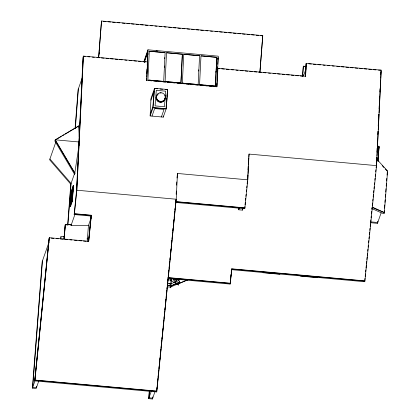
<?xml version="1.0" encoding="UTF-8"?>
<svg xmlns="http://www.w3.org/2000/svg" width="420" height="420" viewBox="0 0 420 420"><rect width="100%" height="100%" fill="white"/><g stroke="black" fill="none" stroke-linecap="round" stroke-linejoin="round"><path stroke-width="0.63" d="M76.745 190.444L83.286 56.49L85.249 56.48M88.636 241.526L91.255 215.465L74.387 213.916L76.823 190.218L83.375 56.096L147.599 61.919L146.627 80.404L146.722 78.467M147.273 61.819L147.782 51.387L144.438 60.947L144.338 62.207M146.475 80.283L146.57 78.325M146.79 73.763L147.016 69.195M147.205 65.284L147.961 49.807L218.279 56.18L216.793 86.657M146.785 77.175L147.525 62.123M147.977 54.674L148.04 53.366M149.31 51.177L147.877 79.999L163.695 81.433L165.128 52.61L149.278 51.261L165.128 52.61M150.14 115.93L150.99 98.501L154.555 88.316L167.685 89.502L166.199 108.743L163.265 117.122L150.14 115.93L153.074 107.557L166.199 108.743M164.309 67.316L164.372 66.008M164.724 58.826L164.787 57.519M163.265 117.122L163.317 116.014M166.367 81.674L165.102 81.559L166.535 52.742L182.359 54.175L180.925 82.992L182.359 54.175M176.179 194.271L176.337 191.021M176.621 185.167L176.783 181.918M91.334 215.24L91.046 216.064L74.172 214.536L74.461 213.712L91.334 215.24L88.715 241.3L49.334 237.731L49.024 238.628L34.729 380.887L156.613 391.933L176.206 199.227L177.466 173.465L247.779 179.839L244.886 208.078L175.576 201.794M184.863 83.349L182.333 83.123L183.766 54.301L199.584 55.734L198.151 84.556L186.128 83.465M198.734 71.09L198.797 69.783M203.353 85.024L199.558 84.683L200.991 55.86L216.815 57.299L215.381 86.116L204.619 85.139M215.381 86.116L216.783 57.383L200.991 55.86M216.741 86.798L216.899 83.538M217.061 80.278L217.277 74.66M217.497 70.151L217.655 66.885M217.781 64.276L218.101 57.761L217.681 58.952M167.916 277.798L230.297 283.453L231.74 269.057L364.88 281.106L376.551 165.638L381.213 70.166L306.206 63.373L305.576 76.235L217.917 68.292L216.946 86.777L146.706 80.183M247.595 178.133L247.753 174.883M248.01 169.685L248.168 166.43M248.42 161.233L248.645 157.983M247.706 180.065L247.958 174.867M248.021 173.565L248.367 166.42M248.435 165.123L248.782 157.978M248.845 156.681L249.039 154.077L376.551 165.638M247.779 179.839L249.039 154.077M305.293 76.508L306.206 63.373M376.525 160.645L376.682 157.374M376.94 152.145L377.129 148.223M377.386 142.994L377.512 140.375M377.8 134.495L377.958 131.224M378.215 125.995L378.373 122.724M378.63 117.495L378.788 114.224M379.045 108.995L379.207 105.725M379.459 100.495L379.654 96.574M379.874 91.996L380.037 88.725M380.32 82.84L380.452 80.225M380.741 74.345L380.867 71.726M376.535 164.551L376.887 157.374M376.95 156.067L378.157 131.266M378.226 129.959L378.572 122.777M378.641 121.475L378.987 114.293M379.05 112.985L379.402 105.808M379.465 104.501L380.678 79.695M380.741 78.393L381.092 71.211M170.909 279.41L170.746 287.863L171.628 278.492M38.829 380.846L36.162 388.463L32.408 388.122L42.168 261.681L49.019 242.12M42.457 260.857L32.702 387.298L36.451 387.639L36.551 386.342M60.606 239.048L60.806 236.439L64.46 236.77M63.945 239.111L65.284 224.679L71.09 224.674L71.017 225.587L88.436 225.566L91.423 217.046M64.108 239.143L65.21 224.884L71.09 224.674M64.181 238.938L65.284 224.679M67.646 225.094L70.802 184.233L74.702 173.093M75.101 128.489L78.099 89.639L82 78.498M67.888 224.921L71.09 183.409L49.928 158.965M75.343 128.31L78.388 88.814M70.098 206.64L71.3 191.063L73.18 185.703L73.532 185.734L72.329 201.311L70.45 206.672L70.098 206.64L71.978 201.28L73.18 185.703M71.3 192.486L70.382 204.398L71.972 199.857L72.891 187.945L71.3 192.486L71.652 192.518L73.043 188.548M70.45 206.672L70.549 205.375M71.001 199.532L71.201 196.938M70.786 203.8L71.652 192.518M70.859 203.222L71.657 192.869L73.174 188.538L72.324 199.537L71.022 203.249M71.767 201.164L72.361 192.938L72.791 191.698M72.266 199.274L72.466 196.707M74.172 214.536L76.508 191.111L83.029 57.655L83.375 56.096M98.621 57.65L101.504 21L262.762 35.616L259.901 72.713M98.689 57.446L101.504 21M99.251 54.096L99.351 52.794M100.511 37.784L100.611 36.477M87.134 239.29L87.234 238.009M87.197 241.605L88.436 225.566M144.154 61.693L144.254 60.396L147.961 49.807M144.175 62.134L144.328 60.191M144.69 62.239L144.79 60.979L148.134 51.419M154.555 88.316L153.001 107.761L166.126 108.953L167.685 89.502M165.165 97.655L164.467 106.743L155.09 105.892L156.292 90.316L165.664 91.166L165.265 96.359M166.1 107.09L166.299 104.491M166.551 101.246L166.751 98.653M166.95 96.054L167.15 93.461M155.085 391.382L152.418 399L148.669 398.659L149.216 391.545M149.457 391.367L148.958 397.834L152.707 398.176L152.806 396.874M152.418 399L152.518 397.698M156.613 391.933L156.671 391.199M217.571 69.851L217.917 68.292M217.828 68.68L219.791 68.675M168.347 278.476L230.081 284.067L230.134 283.337M176.006 202.477L244.671 208.698L244.86 206.666M259.88 72.266L262.762 35.616M302.516 76.44L303.303 66.26L305.975 66.287M302.589 76.235L303.371 66.05M302.941 75.579L303.041 74.288M306.133 63.578L305.576 76.235M377.774 160.755L378.021 157.573M378.215 155.022L378.409 152.476M378.609 149.929L379.092 146.554L377.302 145.751M377.942 160.776L379.024 146.764L378.536 146.716M377.963 161.207L379.092 146.554M370.398 222.695L377.459 223.335L377.559 222.033M377.848 221.209L377.748 222.511L370.687 221.87M371.684 208.472L382.158 213.192L384.101 213.371L384.3 210.777M384.5 208.184L384.752 204.939M384.951 202.346L385.151 199.752M385.35 197.159L385.55 194.57M385.749 191.977L386.001 188.732M386.201 186.139L386.4 183.545M386.6 180.952L386.799 178.358M387.051 175.119L387.251 172.526M376.598 158.965L387.592 171.05L384.316 212.751L372.073 207.401M49.261 237.956L34.944 380.268L156.828 391.314L176.127 199.447M34.729 380.887L49.334 237.731M88.468 241.553L91.04 215.969M177.004 178.017L177.466 173.465M156.865 389.24L157.064 387.287M157.259 385.329L157.521 382.72M157.721 380.767L157.915 378.808M158.114 376.85L158.377 374.241M158.571 372.288L158.771 370.33M158.965 368.372L159.227 365.768M159.359 364.46L159.621 361.851M159.815 359.898L160.015 357.94M160.209 355.981L160.472 353.372M160.671 351.419L160.865 349.461M161.065 347.503L161.259 345.55M161.459 343.592L161.721 340.982M161.915 339.029L162.115 337.071M162.309 335.113L162.509 333.16M162.771 330.55L162.965 328.592M163.165 326.639L163.359 324.681M163.559 322.723L163.821 320.114M164.015 318.161L164.215 316.202M164.409 314.244L164.672 311.635M164.871 309.682L165.065 307.724M165.265 305.77L165.527 303.161M165.659 301.854L165.921 299.245M166.115 297.292L166.315 295.334M166.509 293.375L166.772 290.766M166.971 288.813L167.165 286.855M167.365 284.902L167.559 282.944M167.822 280.334L168.021 278.376M168.215 276.423L168.415 274.465M168.609 272.506L168.809 270.554M169.071 267.944L169.265 265.986M169.465 264.033L169.659 262.075M169.922 259.466L170.121 257.507M170.315 255.554L170.515 253.596M170.709 251.638L170.972 249.034M171.171 247.076L171.365 245.117M171.565 243.164L171.827 240.555M172.022 238.597L172.216 236.639M172.415 234.685L172.609 232.727M172.809 230.769L173.072 228.165M173.266 226.207L173.465 224.249M173.659 222.296L173.922 219.686M174.122 217.728L174.316 215.77M174.515 213.817L174.709 211.859M174.909 209.9L175.103 207.947M175.366 205.338L175.565 203.38M175.76 201.427L175.891 200.12M230.386 280.828L230.575 278.948M230.764 277.069L231.016 274.565M231.205 272.685L231.394 270.806M230.081 284.067L231.819 268.837L364.954 280.901L364.665 281.726L231.53 269.661L231.819 268.837M243.038 208.457L242.456 210.126L238.707 209.785L238.886 207.979M242.456 210.126L242.587 208.819M245.054 204.724L245.317 202.13M245.511 200.183L245.705 198.24M245.905 196.292L246.099 194.35M246.362 191.756L246.556 189.809M246.75 187.866L246.944 185.918M247.144 183.976L247.401 181.382M364.786 280.345L364.98 278.392M365.18 276.439L365.437 273.84M365.636 271.887L365.831 269.939M366.03 267.986L366.293 265.382M366.419 264.086L366.681 261.482M366.881 259.529L367.143 256.93M367.269 255.628L367.469 253.68M367.731 251.076L367.925 249.123M368.12 247.175L368.319 245.222M368.582 242.624L368.776 240.671M368.97 238.718L369.169 236.77M369.364 234.817L369.626 232.218M369.826 230.265L370.02 228.312M370.214 226.364L370.477 223.76M370.676 221.807L370.87 219.859M371.065 217.907L371.264 215.959M371.459 214.006L371.721 211.402M371.915 209.454L372.115 207.501M372.309 205.553L372.572 202.949M372.766 200.996L372.965 199.048M373.159 197.096L373.422 194.497M373.616 192.544L373.816 190.591M374.01 188.643L374.209 186.69M374.404 184.737L374.598 182.789M374.861 180.185L375.06 178.238M375.254 176.284L375.449 174.332M375.711 171.733L375.911 169.78M376.105 167.832L376.236 166.53M79.212 136.862L78.661 125.895L55.256 139.828L54.852 140.999L74.603 174.389L74.765 173.25M74.603 174.389L78.745 147.121M78.928 145.845L79.202 143.934M55.771 142.275L49.639 159.789L70.802 184.233M78.251 127.061L78.661 125.895M71.862 190.502L73.532 185.734M72.965 191.746L72.361 193.468L72.713 193.499M71.531 202.157L72.324 199.889L71.972 199.857M61.021 237.557L61.168 237.148M71.017 225.587L74.975 214.284M32.408 388.122L35.081 380.504M147.31 62.743L147.599 61.919M166.535 52.742L182.327 54.259M150.911 100.16L154.124 90.972L152.922 106.549L150.218 114.272M152.014 116.099L154.66 108.549L164.036 109.4L161.39 116.949M165.102 81.559L180.952 82.908M183.766 54.301L199.584 55.734M182.333 83.123L198.151 84.556M199.558 84.683L215.408 86.032M215.728 72.188L216.027 71.327M168.809 283.81L170.704 283.873L167.606 283.594M167.244 286.86L170.305 287.138L170.688 286.036M167.244 285.616L170.966 285.957L179.655 282.088L178.3 279.116M176.379 279.394L177.135 281.227L176.342 279.5M178.385 283.705L178.6 283.085L178.721 283.715L187.666 279.914M170.966 285.957L179.655 282.088M148.669 398.659L151.337 391.041M238.707 209.785L239.29 208.115M244.671 208.698L244.96 207.874L175.649 201.59M303.455 76.13L306.007 68.849M381.213 70.166L378.53 70.14M387.592 171.05L387.051 170.956L385.287 169.019M377.459 223.335L381.145 212.803M384.101 213.371L384.389 212.541L372.183 207.039M156.371 96.39L156.896 95.382M158.24 94.033L156.97 95.172L156.135 97.508A4.489 4.363 19.3 0 0 160.256 102.27A4.489 4.363 19.3 0 0 165.055 98.317M61.288 136.474L55.157 140.123L74.907 173.518M62.402 135.807L64.071 134.815M65.184 134.148L78.561 126.184M176.72 279.074L176.416 279.221L179.708 279.08M170.667 283.978L177.172 281.127M170.305 287.138L187.325 279.904M179.251 279.316L172.935 279.909M168.116 279.877L171.087 279.972M103.388 21.383L106.003 21.62M107.961 21.798L110.57 22.034M112.529 22.213L115.143 22.449M117.101 22.628L119.711 22.864M122.325 23.1L124.934 23.336M126.892 23.515L129.507 23.751M131.465 23.93L134.075 24.166M136.033 24.344L138.647 24.581M140.606 24.759L143.215 24.995M145.173 25.168L147.787 25.41M150.397 25.646L152.355 25.82M154.97 26.061L156.928 26.234M159.537 26.471L161.495 26.649M164.11 26.885L166.068 27.064M168.677 27.3L171.286 27.536M173.25 27.715L175.859 27.951M177.817 28.13L180.427 28.366M182.39 28.544L185 28.78M186.958 28.959L189.567 29.195M191.531 29.374L194.14 29.61M196.098 29.789L198.713 30.025M200.671 30.198L203.28 30.439M205.889 30.676L207.853 30.849M210.462 31.091L212.42 31.264M215.03 31.5L217.644 31.742M219.602 31.915L222.212 32.151M224.17 32.33L226.784 32.566M228.743 32.744L231.352 32.98M233.31 33.159L235.924 33.395M237.883 33.574L240.492 33.81M242.456 33.989L245.065 34.225M247.023 34.403L249.632 34.64M251.596 34.818L254.205 35.054M256.163 35.233L258.772 35.469M260.736 35.642L262.694 35.821M308.742 63.819L311.351 64.055M313.304 64.234L315.913 64.47M317.872 64.643L320.481 64.88M323.09 65.116L325.048 65.294M327.658 65.531L329.611 65.709M332.22 65.945L334.178 66.124M336.788 66.36L339.397 66.596M341.355 66.77L343.959 67.006M345.917 67.184L348.526 67.42M350.485 67.599L353.094 67.835M355.047 68.014L357.656 68.25M359.615 68.423L362.224 68.66M364.182 68.838L366.791 69.074M368.744 69.253L371.354 69.489M373.312 69.668L375.921 69.904M156.156 50.941L157.416 51.056M304.6 66.376L305.902 66.496M217.686 59.021L218.038 59.057M144.438 60.947L144.79 60.979M87.843 56.716L89.791 56.894M92.384 57.13L94.332 57.304M96.925 57.54L99.519 57.776M101.467 57.95L104.06 58.186M106.008 58.364L108.602 58.601M110.549 58.774L113.143 59.01M115.091 59.188L117.684 59.42M119.632 59.598L122.225 59.834M124.819 60.065L126.767 60.244M129.36 60.48L131.954 60.716M133.901 60.89L136.495 61.126M138.442 61.304L141.036 61.535M142.984 61.714L145.577 61.95M221.739 68.854L224.338 69.085M226.286 69.263L228.884 69.499M231.478 69.736L233.425 69.909M236.024 70.145L237.972 70.324M240.571 70.56L243.17 70.796M245.117 70.97L247.711 71.206M249.659 71.384L252.257 71.62M254.205 71.794L256.804 72.03M258.752 72.209L261.35 72.439M263.298 72.618L265.897 72.854M268.49 73.091L270.438 73.264M273.037 73.5L275.635 73.736M277.583 73.915L280.182 74.151M282.13 74.324L284.729 74.561M286.676 74.739L289.27 74.97M291.218 75.148L293.816 75.385M295.764 75.563L298.363 75.794M300.31 75.973L302.909 76.209M149.142 80.115L161.8 81.26M167.633 81.79L180.29 82.934M216.353 86.368L216.704 86.399M149.237 80.624L151.841 80.861M153.793 81.039L156.398 81.275M158.351 81.448L160.96 81.685M162.913 81.863L165.517 82.1M167.47 82.278L170.074 82.514M172.678 82.751L174.631 82.924M177.235 83.16L179.839 83.396M181.792 83.575L184.396 83.811M186.349 83.989L188.953 84.226M190.906 84.399L193.51 84.635M195.463 84.814L198.067 85.05M200.025 85.229L202.629 85.465M204.582 85.643L207.186 85.874M209.139 86.053L211.743 86.289M213.696 86.468L216.3 86.704M155.736 88.636L157.61 88.804M160.109 89.03L162.608 89.255M165.113 89.486L166.987 89.654M79.475 142.023L55.256 139.828L75.012 173.224M76.823 190.218L176.206 199.227M71.3 191.063L71.652 191.095M71.657 192.869L72.361 192.938M71.978 201.28L72.329 201.311M63.173 236.864L64.391 236.975M51.193 238.13L53.776 238.366M56.359 238.597L58.296 238.775M60.879 239.006L62.816 239.185M65.399 239.416L67.331 239.594M69.914 239.825L71.852 240.004M74.434 240.235L77.017 240.471M78.955 240.644L81.538 240.881M83.47 241.054L86.053 241.29M263.03 272.722L279.904 274.255M300.531 276.124L317.405 277.651M167.99 277.589L230.37 283.243M167.317 285.411L171.04 285.747M35.018 380.063L156.902 391.109M170.489 279.962C171.449 281.09 185.32 289.223 174.988 282.434L176.101 282.739L174.41 281.584L175.723 281.636L175.135 281.216L175.534 281.101L175.334 280.597L173.355 279.946L173.271 278.733M376.919 159.81L378.242 161.264M382.205 165.627L383.969 167.564M178.227 279.326L179.587 282.293M178.532 283.29L178.721 283.715M165.128 98.107A4.489 4.363 19.3 0 1 160.33 102.065A4.489 4.363 19.3 0 1 156.203 97.298M165.27 97.697A4.489 4.363 19.3 0 1 158.791 101.168A4.489 4.363 19.3 0 1 157.894 93.923M159.983 92.978A4.489 4.363 19.3 0 1 161.149 92.93M164.845 95.461A4.489 4.363 19.3 0 1 165.207 96.553M161.033 101.929A3.539 3.439 19.3 0 1 160.115 101.966M157.49 99.881A4.489 4.363 19.3 0 0 165.107 98.606A4.489 4.363 19.3 0 0 160.052 92.767A4.489 4.363 19.3 0 0 157.49 99.881"/></g></svg>
